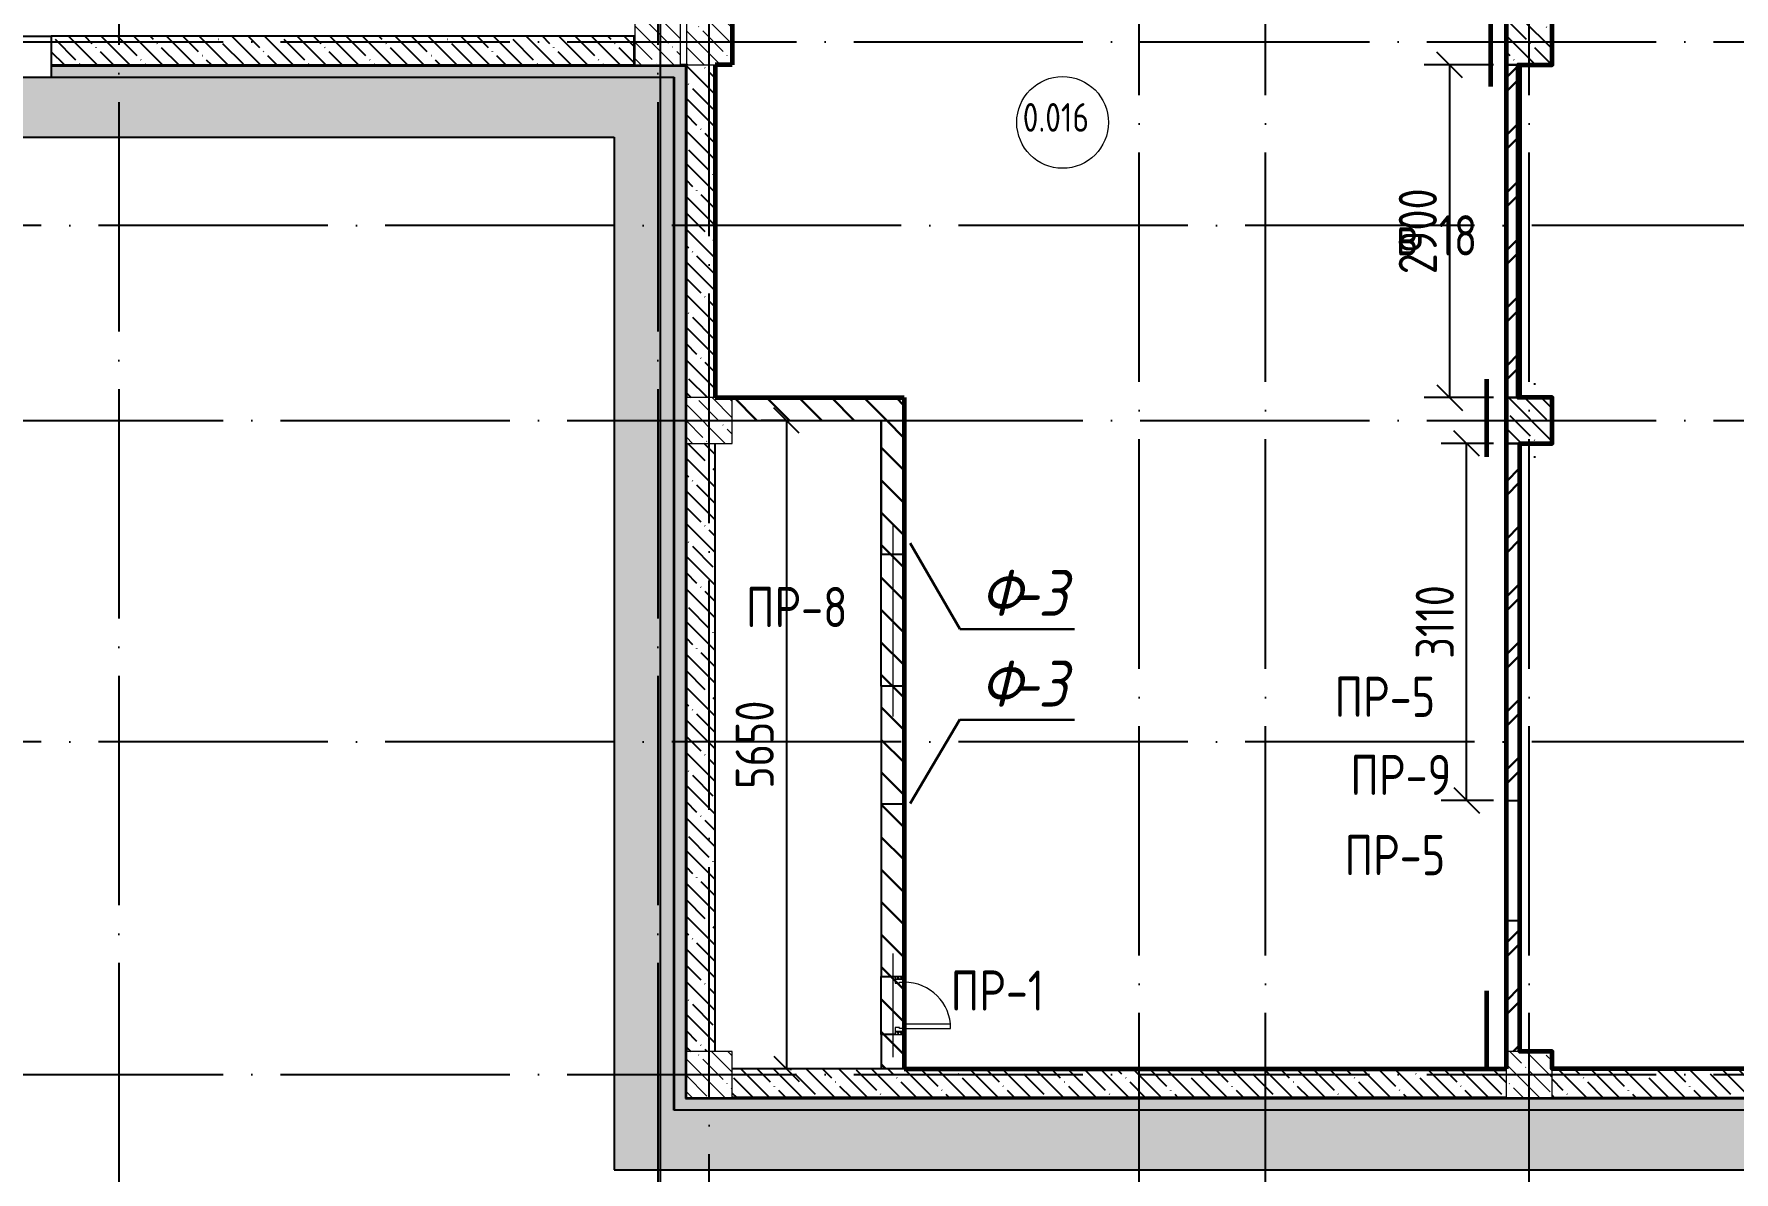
# Model space of a CAD drawing. Header units: millimetres. Extents: x -592259 to 288321, y -552984 to 293768.
# Drawn here: x 119158 to 133985, y 124262 to 134180 of the extents above; entities that cross this region are included whole.
import ezdxf

# ---------------------------------------------------------------- set-up
doc = ezdxf.new("R2010")
doc.units = ezdxf.units.MM
doc.linetypes.add('ADSK_Линия сетки', pattern=[2500, 2000, -250, 0, -250])
doc.layers.get('Defpoints').update_dxf_attribs({"color": 250})
for name, color, linetype, lineweight in [('0) Расчет', 250, 'Continuous', 60), ('0.1) Блок', 6, 'Continuous', 30), ('0.2) Кирпич', 30, 'Continuous', 30), ('2.1)Фарх 2 выполн.', 160, 'Continuous', 30), ('3) Перемычки готовы', 3, 'Continuous', 30), ('4.1.3) Штук  3.1 вып по кирп подвал.', 6, 'Continuous', 60), ('5.2) ЧН-25 подвал 3.1 вып', 160, 'Continuous', 60), ('A-ANNO-DIMS', 250, 'Continuous', 9), ('A-AREA-IDEN', 250, 'Continuous', 9), ('A-DETL-2', 250, 'Continuous', 5), ('A-DETL-GENF-1', 250, 'Continuous', 5), ('A-DOOR', 250, 'Continuous', 5), ('A-DOOR-1', 250, 'Continuous', 13), ('A-DOOR-FRAM', 250, 'Continuous', 5), ('A-FLOR-1', 250, 'Continuous', 5), ('A-GENM-1', 250, 'Continuous', 5), ('A-WALL', 250, 'Continuous', 9), ('A-WALL-1', 250, 'Continuous', 50), ('A-WALL-2', 250, 'Continuous', 5), ('A-WALL-3', 250, 'Continuous', 13), ('A-WALL-FNSH-1', 250, 'Continuous', 5), ('G-ANNO-SYMB-3', 250, 'Continuous', 9), ('I-WALL-1', 250, 'Continuous', 5), ('S-COLS-1', 250, 'Continuous', 5), ('S-COLS-2', 250, 'Continuous', 5), ('Оси-1', 250, 'ADSK_Линия сетки', 9)]:
    doc.layers.add(name, color=color, linetype=linetype, lineweight=lineweight)
doc.styles.add('GOST Common_2', font='', dxfattribs={"width": 0.8, "height": 350})
doc.styles.add('ISOCPEUR', font='isocpeur.ttf', dxfattribs={"width": 0.8, "height": 100})
doc.styles.add('ISOCPEUR_I', font='isocpeui.ttf', dxfattribs={"width": 0.9, "height": 12.5})
doc.styles.add('ISOCPEUR_I_1', font='ГОСТ тип А.ttf', dxfattribs={"height": 2500})
doc.styles.get("Standard").update_dxf_attribs({"font": 'ГОСТ тип А.ttf'})
doc.styles.get('GOST Common_2').set_extended_font_data('GOST Common')
doc.dimstyles.new('А3', dxfattribs={"dimtxt": 333, "dimasz": 222, "dimexe": 222, "dimexo": 111, "dimgap": 111, "dimtad": 1, "dimtoh": 1, "dimdec": 0, "dimrnd": 0.0015, "dimzin": 0, "dimdsep": 46, "dimtxsty": 'Standard', "dimblk": 'OBLIQUE', "dimcen": 0, "dimclrd": 7, "dimclre": 7, "dimclrt": 7, "dimadec": 0, "dimazin": 0, "dimtfac": 1, "dimtdec": 0, "dimtofl": 0, "dimtmove": 0, "dimatfit": 3, "dimfxl": 1, "dimtolj": 1, "dimtzin": 0, "dimarcsym": 0})
pattern_1 = [(135, (10997.54, 114885.93), (-142.5612, -142.5612), []), (135, (11140.1, 114885.93), (-142.5612, -142.5612), [252.016, -50.403, 3.353, -47.05])]
pattern_2 = [(0, (10997.54, 114885.926), (120.968, 69.841), [80.645, -161.29]), (120, (10997.54, 114885.926), (-120.96808, 69.84086), [80.645, -161.29]), (60, (10997.54, 114885.926), (-8e-05, 139.68186), [0, -161.29, 80.645, 0])]
pattern_3 = [(135, (10997.54, 114885.93), (-141.42136, -141.42136), [])]

# ---------------------------------------------------------------- blocks, each defined once
blk = doc.blocks.new('BSC_Колонна _Прямоугольная - 400x400-V13-АР1_Кладочный план подвала_ Блок 2_ 3')
at = {"layer": 'S-COLS-2'}
h = blk.add_hatch(dxfattribs=at)
h.set_pattern_fill('FP_25', color=256, style=0, pattern_type=2)
h.set_pattern_definition([(135, (-121200, -10225), (-142.56192, -142.56192), []), (135, (-121057.44, -10225), (-142.56192, -142.56192), [252.016, -50.403, 3.353, -47.05])])
h.paths.add_polyline_path([(-200, -200), (200, -200), (200, 200), (-200, 200)])
at = {"layer": 'S-COLS-1'}
for p, q in [((200, 200), (-200, 200)), ((-200, 200), (-200, -200)), ((200, -200), (200, 200)), ((-200, -200), (200, -200))]:
    blk.add_line(p, q, dxfattribs=at)
blk = doc.blocks.new('BSC_Колонна _Прямоугольная - 400x400-V26-АР1_Кладочный план подвала_ Блок 2_ 3')
at = {"layer": 'S-COLS-2'}
h = blk.add_hatch(dxfattribs=at)
h.set_pattern_fill('FP_38', color=256, style=0, pattern_type=2)
h.set_pattern_definition([(135, (-114050, -19225), (-142.56192, -142.56192), []), (135, (-113907.44, -19225), (-142.56192, -142.56192), [252.016, -50.403, 3.353, -47.05])])
h.paths.add_polyline_path([(-200, -200), (200, -200), (200, 200), (-200, 200)])
at = {"layer": 'S-COLS-1'}
for p, q in [((200, 200), (-200, 200)), ((-200, 200), (-200, -200)), ((200, -200), (200, 200)), ((-200, -200), (200, -200))]:
    blk.add_line(p, q, dxfattribs=at)
blk = doc.blocks.new('BSC_Колонна _Прямоугольная - 400x400-V27-АР1_Кладочный план подвала_ Блок 2_ 3')
at = {"layer": 'S-COLS-2'}
h = blk.add_hatch(dxfattribs=at)
h.set_pattern_fill('FP_39', color=256, style=0, pattern_type=2)
h.set_pattern_definition([(135, (-114050, -10225), (-142.56192, -142.56192), []), (135, (-113907.44, -10225), (-142.56192, -142.56192), [252.016, -50.403, 3.353, -47.05])])
h.paths.add_polyline_path([(-200, -200), (200, -200), (200, 200), (-200, 200)])
at = {"layer": 'S-COLS-1'}
for p, q in [((200, 200), (-200, 200)), ((-200, 200), (-200, -200)), ((200, -200), (200, 200)), ((-200, -200), (200, -200))]:
    blk.add_line(p, q, dxfattribs=at)
blk = doc.blocks.new('BSC_Колонна _Прямоугольная - 400x400-V32-АР1_Кладочный план подвала_ Блок 2_ 3')
at = {"layer": 'S-COLS-2'}
h = blk.add_hatch(dxfattribs=at)
h.set_pattern_fill('FP_44', color=256, style=0, pattern_type=2)
h.set_pattern_definition([(135, (-114050, -15925), (-142.56192, -142.56192), []), (135, (-113907.44, -15925), (-142.56192, -142.56192), [252.016, -50.403, 3.353, -47.05])])
h.paths.add_polyline_path([(-200, -200), (200, -200), (200, 200), (-200, 200)])
at = {"layer": 'S-COLS-1'}
for p, q in [((200, 200), (-200, 200)), ((-200, 200), (-200, -200)), ((200, -200), (200, 200)), ((-200, -200), (200, -200))]:
    blk.add_line(p, q, dxfattribs=at)
blk = doc.blocks.new('BSC_Колонна _Прямоугольная - 400x400-V58-АР1_Кладочный план подвала_ Блок 2_ 3')
at = {"layer": 'S-COLS-2'}
h = blk.add_hatch(dxfattribs=at)
h.set_pattern_fill('FP_70', color=256, style=0, pattern_type=2)
h.set_pattern_definition([(135, (-113600, -19225), (-142.56192, -142.56192), []), (135, (-113457.44, -19225), (-142.56192, -142.56192), [252.016, -50.403, 3.353, -47.05])])
h.paths.add_polyline_path([(-200, -200), (200, -200), (200, 200), (-200, 200)])
at = {"layer": 'S-COLS-1'}
for p, q in [((200, 200), (-200, 200)), ((-200, 200), (-200, -200)), ((200, -200), (200, 200)), ((-200, -200), (200, -200))]:
    blk.add_line(p, q, dxfattribs=at)
blk = doc.blocks.new('Дверь_СКБ_1Ст - СОШ_Дв_500x1250h_форкамеры-32518883-АР1_Кладочный план подвала_ Блок 2_ 3')
at = {"layer": 'A-DOOR'}
h = blk.add_hatch(dxfattribs=at)
h.set_pattern_fill('FP_120', color=256, style=0, pattern_type=2)
h.set_pattern_definition([(135, (2048.911, 164.685), (-14.14214, -14.14214), []), (225, (2048.911, 164.685), (14.14214, -14.14214), [])])
h.paths.add_polyline_path([(265, 100), (240, 100), (240, 20), (265, 20)])
at = {"layer": 'A-DOOR-FRAM'}
h = blk.add_hatch(dxfattribs=at)
h.set_pattern_fill('FP_121', color=256, style=0, pattern_type=2)
h.set_pattern_definition([(45, (-73.884, 164.685), (-14.1421, 14.1421), []), (135, (-73.884, 164.685), (-14.1421, -14.1421), [])])
h.paths.add_polyline_path([(-219, 100), (-240, 100), (-240, 20), (-215, 20), (-215, 100)])
at = {"layer": 'A-DOOR'}
blk.add_arc((215, 100), 405, 90, 180, dxfattribs=at)
at = {"layer": 'A-DOOR-1'}
for p, q in [((215, 505), (175, 505)), ((175, 505), (175, 100)), ((215, 100), (215, 505)), ((175, 100), (215, 100))]:
    blk.add_line(p, q, dxfattribs=at)
at = {"layer": 'A-DOOR-FRAM'}
for p, q in [((-215, 100), (-240, 100)), ((-240, 100), (-240, 20)), ((-240, 20), (-215, 20)), ((-190, 100), (-215, 100)), ((-215, 100), (-215, 20)), ((-215, 20), (-215, 100)), ((-215, 20), (-180, 20)), ((-190, 60), (-190, 100)), ((-180, 60), (-190, 60)), ((-180, 20), (-180, 60)), ((215, 60), (205, 60)), ((205, 60), (205, 20)), ((205, 20), (240, 20)), ((215, 100), (215, 60)), ((240, 100), (215, 100)), ((240, 20), (240, 100)), ((265, 100), (240, 100)), ((240, 100), (240, 20)), ((240, 20), (265, 20)), ((265, 20), (265, 100))]:
    blk.add_line(p, q, dxfattribs=at)
blk = doc.blocks.new('Ом_Перемычка из уголков - A4-0_505 100x63x6-34159466-АР1_Кладочный план подвала_ Блок 2_ 3')
at = {"layer": 'A-GENM-1'}
blk.add_line((-327.5, 0), (577.5, 0), dxfattribs=at)
blk = doc.blocks.new('Ом_Перемычка из уголков - A1-1_18-40489519-АР1_Кладочный план подвала_ Блок 2_ 3')
at = {"layer": 'A-GENM-1'}
blk.add_line((-715, 0), (965, 0), dxfattribs=at)
blk = doc.blocks.new('ADSK_КолоннаНесущая_Швеллер_Гнутый_ГОСТ 8278-83 - 200х50х4_таб_1 2-32855868-АР1_Кладочный план подвала_ Блок 2_ 3')
at = {"layer": 'S-COLS-1'}
for p, q in [((-10.1, 90), (-10.1, -90)), ((-6.1, -90), (-6.1, 90)), ((39.9, 100), (-0.1, 100)), ((-0.1, 96), (39.9, 96)), ((39.9, 96), (39.9, 100)), ((39.9, -96), (-0.1, -96)), ((-0.1, -100), (39.9, -100)), ((39.9, -100), (39.9, -96))]:
    blk.add_line(p, q, dxfattribs=at)
for centre, radius, start, end in [((-0.1, 90), 10, 90, 180), ((-0.1, 90), 6, 90, 180), ((-0.1, -90), 10, 180, 270), ((-0.1, -90), 6, 180, 270)]:
    blk.add_arc(centre, radius, start, end, dxfattribs=at)
blk = doc.blocks.new('AAR_СКБ_Марка_Помещения - Номер-17325395-АР1_Кладочный план подвала_ Блок 2_ 3')
at = {"layer": 'A-AREA-IDEN'}
blk.add_circle((0, 1.5), 4, dxfattribs=at)
blk = doc.blocks.new('_Oblique')
at = {"color": 0, "linetype": 'ByBlock', "lineweight": -2}
blk.add_line((-0.5, -0.5), (0.5, 0.5), dxfattribs=at)
blk = doc.blocks.new('*D5184')
at = {"layer": 'A-ANNO-DIMS', "color": 7, "lineweight": -2, "transparency": 16777216}
for p, q in [((125710, 130811), (125499, 130811)), ((125721, 130811), (125721, 125161)), ((125710, 125161), (125499, 125161))]:
    blk.add_line(p, q, dxfattribs=at)
at = {"layer": 'Defpoints', "color": 0, "transparency": 16777216}
for p in [(125821, 130811), (125721, 125161), (125821, 125161)]:
    blk.add_point(p, dxfattribs=at)
at = {"layer": 'A-ANNO-DIMS', "color": 7, "lineweight": -2, "transparency": 16777216, "xscale": 222, "yscale": 222, "zscale": 222}
for p, rotation in [((125721, 130811), 90), ((125721, 125161), 270)]:
    blk.add_blockref('_Oblique', p, dxfattribs=dict(at, rotation=rotation))
at = {"layer": 'A-ANNO-DIMS', "color": 7, "lineweight": -2, "transparency": 16777216, "insert": (125443, 127986), "char_height": 333, "width": 2.48, "attachment_point": 5, "rotation": 90}
blk.add_mtext('\\A1;5650', dxfattribs=at)
blk = doc.blocks.new('*D5448')
at = {"color": 7, "lineweight": -2, "transparency": 16777216}
for p, q in [((131887, 130611), (131431, 130611)), ((131653, 127501), (131653, 130611)), ((131887, 127501), (131431, 127501))]:
    blk.add_line(p, q, dxfattribs=at)
at = {"layer": 'Defpoints', "color": 0, "transparency": 16777216}
for p in [(131653, 130611), (131998, 130611), (131998, 127501)]:
    blk.add_point(p, dxfattribs=at)
at = {"color": 7, "lineweight": -2, "transparency": 16777216, "xscale": 222, "yscale": 222, "zscale": 222}
for p, rotation in [((131653, 130611), 90), ((131653, 127501), 270)]:
    blk.add_blockref('_Oblique', p, dxfattribs=dict(at, rotation=rotation))
at = {"color": 7, "transparency": 16777216, "insert": (131375, 129056), "char_height": 333, "attachment_point": 5, "rotation": 90}
blk.add_mtext('\\A1;3110', dxfattribs=at)
blk = doc.blocks.new('*D5449')
at = {"color": 7, "lineweight": -2, "transparency": 16777216}
for p, q in [((131887, 133911), (131283, 133911)), ((131505, 131011), (131505, 133911)), ((131887, 131011), (131283, 131011))]:
    blk.add_line(p, q, dxfattribs=at)
at = {"layer": 'Defpoints', "color": 0, "transparency": 16777216}
for p in [(131505, 133911), (131998, 133911), (131998, 131011)]:
    blk.add_point(p, dxfattribs=at)
at = {"color": 7, "lineweight": -2, "transparency": 16777216, "xscale": 222, "yscale": 222, "zscale": 222}
for p, rotation in [((131505, 133911), 90), ((131505, 131011), 270)]:
    blk.add_blockref('_Oblique', p, dxfattribs=dict(at, rotation=rotation))
at = {"color": 7, "transparency": 16777216, "insert": (131227, 132461), "char_height": 333, "attachment_point": 5, "rotation": 90}
blk.add_mtext('\\A1;2900', dxfattribs=at)

msp = doc.modelspace()

# ---------------------------------------------------------------- hatches: boundary and pattern name
at = {"layer": '0.1) Блок'}
h = msp.add_hatch(dxfattribs=at)
h.set_pattern_fill('FP_119', color=256, style=0, pattern_type=2)
h.set_pattern_definition(pattern_3)
h.paths.add_polyline_path([(126747.538, 130810.9262), (126747.538, 131010.9262), (125247.538, 131010.9262), (125247.538, 130810.9262), (126547.538, 130810.9262)])
h = msp.add_hatch(dxfattribs=at)
h.set_pattern_fill('FP_119', color=256, style=0, pattern_type=2)
h.set_pattern_definition(pattern_3)
h.paths.add_polyline_path([(126547.538, 125160.9267), (126747.538, 125160.9267), (126747.538, 125966.1569), (126547.538, 125966.1569)])
h.paths.add_polyline_path([(126667.538, 125966.1569), (126747.538, 125966.1569), (126747.538, 129645.6741), (126547.538, 129645.6741), (126547.538, 125966.1569)])
h.paths.add_polyline_path([(126690.538, 129645.6741), (126747.538, 129645.6741), (126747.538, 130810.9262), (126547.538, 130810.9262), (126547.538, 129645.6741)])
at = {"layer": 'A-DETL-GENF-1', "lineweight": -2}
h = msp.add_hatch(dxfattribs=at)
h.set_pattern_fill('FP_124', color=256, style=0, pattern_type=2)
h.set_pattern_definition([(135, (11421.8, 114885.93), (-424.26407, 3e-14), [600, 0, 0, 0]), (45, (10997.54, 114885.93), (-424.26407, 0), [600, 0, 0, 0]), (45, (10997.54, 115098.06), (-424.26407, 0), [150, -450]), (135, (11315.74, 115204.12), (-424.26407, 3e-14), [150, -450]), (45, (11315.74, 114992), (-424.26407, 0), [150, -450]), (135, (11209.67, 114885.93), (-424.26407, 3e-14), [150, -450])])
h.paths.add_polyline_path([(164577.5167, 114080.9267), (164577.5167, 174490.9262), (146867.5374, 174490.9262), (146867.5253, 174090.9262), (132367.5473, 174090.9262), (132367.5473, 172390.9267), (129627.538, 172390.9267), (129627.538, 174090.9262), (120727.5383, 174090.9262), (120727.5383, 174490.9262), (87962.538, 174490.9262), (87962.538, 174090.9267), (84292.5374, 174090.9267), (84292.5374, 171140.9262), (81177.5374, 171140.9262), (81177.5374, 174090.9267), (78864.3215, 174090.9267), (78864.3215, 173570.9267), (80657.5374, 173570.9267), (80657.5374, 170620.9262), (84812.5374, 170620.9262), (84812.5374, 173570.9267), (88482.538, 173570.9267), (88482.538, 173970.9262), (120207.5383, 173970.9262), (120207.5383, 173570.9262), (129107.538, 173570.9262), (129107.538, 171870.9267), (132887.5473, 171870.9267), (132887.5473, 173570.9262), (147387.5374, 173570.9262), (147387.5374, 173970.9262), (164057.5167, 173970.9262), (164057.5167, 114600.9267), (147387.5977, 114600.9267), (147387.5977, 127320.9262), (136557.5374, 127320.9262), (136557.5374, 124800.9267), (124737.538, 124800.9267), (124737.538, 133800.9262), (115587.538, 133800.9262), (115587.538, 141000.9267), (80187.5374, 141000.9267), (80187.5374, 158100.9262), (78864.3215, 158100.9262), (78864.3215, 157580.9262), (79667.5374, 157580.9262), (79667.5374, 140480.9267), (115067.538, 140480.9267), (115067.538, 133280.9262), (124217.538, 133280.9262), (124217.538, 124280.9267), (137077.5374, 124280.9267), (137077.5374, 126800.9262), (146867.5977, 126800.9262), (146867.5977, 114080.9267), (159660.2072, 114080.9267)])
at = {"layer": 'A-WALL', "lineweight": -2}
h = msp.add_hatch(color=256, dxfattribs=at)
h.paths.add_polyline_path([(124397.538, 133902.9262), (124839.538, 133902.9262), (124839.538, 133910.9262), (119307.538, 133910.9262), (119307.538, 133902.9262), (121955.4605, 133902.9262)])
h.paths.add_polyline_path([(119007.538, 133902.9262), (119007.538, 133910.9262), (115689.538, 133910.9262), (115689.538, 133902.9262), (116097.538, 133902.9262)])
for points in [[(124839.538, 124910.9267), (124847.538, 124910.9267), (124847.538, 133910.9262), (124839.538, 133910.9262), (124839.538, 125310.9262)], [(136447.5374, 124902.9267), (136447.5374, 124910.9262), (124839.538, 124910.9262), (124839.538, 124902.9267), (132728.2453, 124902.9267)]]:
    msp.add_hatch(color=256, dxfattribs=at).paths.add_polyline_path(points)
at = {"layer": 'A-WALL-2', "lineweight": -2}
h = msp.add_hatch(dxfattribs=at)
h.set_pattern_fill('FP_3', color=256, style=0, pattern_type=2)
h.set_pattern_definition(pattern_2)
h.paths.add_polyline_path([(124648.6567, 133802.9262), (124739.538, 133802.9262), (124739.538, 133902.9262), (119307.538, 133902.9262), (119307.538, 133802.9262), (121955.4605, 133802.9262)])
h.paths.add_polyline_path([(119007.538, 133802.9262), (119007.538, 133902.9262), (115589.538, 133902.9262), (115589.538, 133802.9262)])
h = msp.add_hatch(dxfattribs=at)
h.set_pattern_fill('FP_3', color=256, style=0, pattern_type=2)
h.set_pattern_definition(pattern_2)
h.paths.add_polyline_path([(124839.538, 124902.9267), (124839.538, 133902.9262), (124739.538, 133902.9262), (124739.538, 124910.9267), (124737.538, 124910.9267), (124737.538, 124902.9267), (124739.538, 124902.9267)])
h = msp.add_hatch(dxfattribs=at)
h.set_pattern_fill('FP_3', color=256, style=0, pattern_type=2)
h.set_pattern_definition(pattern_2)
h.paths.add_polyline_path([(136447.5374, 124800.9267), (136455.5374, 124800.9267), (136455.5374, 124902.9267), (124739.538, 124902.9267), (124739.538, 124802.9267), (136447.5374, 124802.9267)])
at = {"layer": 'I-WALL-1', "lineweight": -2}
h = msp.add_hatch(dxfattribs=at)
h.set_pattern_fill('FP_1', color=256, style=0, pattern_type=2)
h.set_pattern_definition(pattern_1)
h.paths.add_polyline_path([(124392.538, 133910.9262), (124392.538, 134160.9262), (119307.538, 134160.9262), (119307.538, 133910.9262), (121955.4605, 133910.9262)])
h.paths.add_polyline_path([(119007.538, 133910.9262), (119007.538, 134160.9262), (116102.538, 134160.9262), (116102.538, 133910.9262)])
h = msp.add_hatch(dxfattribs=at)
h.set_pattern_fill('FP_1', color=256, style=0, pattern_type=2)
h.set_pattern_definition(pattern_1)
h.paths.add_polyline_path([(125097.538, 131010.9262), (125097.538, 133910.9262), (124847.538, 133910.9262), (124847.538, 131010.9262)])
h = msp.add_hatch(dxfattribs=at)
h.set_pattern_fill('FP_1', color=256, style=0, pattern_type=2)
h.set_pattern_definition(pattern_1)
h.paths.add_polyline_path([(125097.538, 125310.9262), (125097.538, 130610.9262), (124847.538, 130610.9262), (124847.538, 125310.9262)])
h = msp.add_hatch(dxfattribs=at)
h.set_pattern_fill('FP_1', color=256, style=0, pattern_type=2)
h.set_pattern_definition(pattern_1)
h.paths.add_polyline_path([(131997.5374, 124910.9267), (131997.5374, 125160.9267), (125247.538, 125160.9267), (125247.538, 124910.9267), (127341.8529, 124910.9267)])
h = msp.add_hatch(dxfattribs=at)
h.set_pattern_fill('FP_1', color=256, style=0, pattern_type=2)
h.set_pattern_definition(pattern_1)
h.paths.add_polyline_path([(136047.5374, 124910.9267), (136047.5374, 125160.9267), (132397.5384, 125160.9267), (132397.5384, 124910.9267), (132728.2453, 124910.9267)])
at = {"layer": 'S-COLS-2', "lineweight": -2}
h = msp.add_hatch(dxfattribs=at)
h.set_pattern_fill('FP_1', color=256, style=0, pattern_type=2)
h.set_pattern_definition(pattern_1)
h.paths.add_polyline_path([(131997.5384, 133910.9262), (132397.5384, 133910.9262), (132397.5384, 134310.9262), (131997.5384, 134310.9262)])
h = msp.add_hatch(dxfattribs=at)
h.set_pattern_fill('FP_1', color=256, style=0, pattern_type=2)
h.set_pattern_definition(pattern_1)
h.paths.add_polyline_path([(131997.5384, 130610.9262), (132397.5384, 130610.9262), (132397.5384, 131010.9262), (131997.5384, 131010.9262)])

# ---------------------------------------------------------------- linework, layer by layer
at = {"color": 1}
msp.add_lwpolyline([(172265.5409, 183601.6714), (124619.2541, 183601.6714), (124619.2541, 110667.782), (172265.5409, 110667.782)], close=True, dxfattribs=at)
at = {"layer": '0) Расчет'}
for points in [[(132117.5374, 131010.9262), (132117.5374, 133910.9262)], [(132117.5374, 127500.9262), (132117.5374, 130610.9262)], [(132117.5374, 125310.9262), (132117.5374, 126450.9262)]]:
    msp.add_lwpolyline(points, dxfattribs=at)
at = {"layer": '0.1) Блок'}
for p, q in [((126747.538, 131010.9262), (125247.538, 131010.9262)), ((126747.538, 129645.6741), (126747.538, 131010.9262)), ((126547.538, 130810.9262), (126547.538, 129645.6741))]:
    msp.add_line(p, q, dxfattribs=at)
at = {"layer": '0.2) Кирпич'}
for p, q in [((131997.5374, 133910.9262), (131997.5374, 131010.9262)), ((132117.5374, 131010.9262), (132117.5374, 133910.9262)), ((131997.5374, 130610.9262), (131997.5374, 127500.9262)), ((132117.5374, 127500.9262), (132117.5374, 130610.9262)), ((131997.5374, 126450.9262), (131997.5374, 125310.9262)), ((132117.5374, 125310.9262), (132117.5374, 126450.9262))]:
    msp.add_line(p, q, dxfattribs=at)
at = {"layer": '0.2) Кирпич', "linetype": 'Continuous'}
for p, q in [((131997.5374, 133798.374), (132110.0896, 133910.9262)), ((131997.5374, 133676.4796), (132117.5374, 133796.4796)), ((131997.5374, 133295.4796), (132117.5374, 133415.4796)), ((131997.5374, 133173.5853), (132117.5374, 133293.5853)), ((131997.5374, 132792.5853), (132117.5374, 132912.5853)), ((131997.5374, 132670.691), (132117.5374, 132790.691)), ((131997.5374, 132289.691), (132117.5374, 132409.691)), ((131997.5374, 132167.7966), (132117.5374, 132287.7966)), ((131997.5374, 131786.7966), (132117.5374, 131906.7966)), ((131997.5374, 131664.9023), (132117.5374, 131784.9023)), ((131997.5374, 131283.9023), (132117.5374, 131403.9023)), ((131997.5374, 131162.0079), (132117.5374, 131282.0079)), ((131997.5374, 130278.1136), (132117.5374, 130398.1136)), ((131997.5374, 130156.2192), (132117.5374, 130276.2192)), ((131997.5374, 129775.2192), (132117.5374, 129895.2192)), ((131997.5374, 129653.3249), (132117.5374, 129773.3249)), ((131997.5374, 129272.3249), (132117.5374, 129392.3249)), ((131997.5374, 129150.4306), (132117.5374, 129270.4306)), ((131997.5374, 128769.4306), (132117.5374, 128889.4306)), ((131997.5374, 128647.5362), (132117.5374, 128767.5362)), ((131997.5374, 128266.5362), (132117.5374, 128386.5362)), ((131997.5374, 128144.6419), (132117.5374, 128264.6419)), ((131997.5374, 127763.6419), (132117.5374, 127883.6419)), ((131997.5374, 127641.7475), (132117.5374, 127761.7475)), ((131997.5374, 126254.9588), (132117.5374, 126374.9588)), ((131997.5374, 126133.0645), (132117.5374, 126253.0645)), ((131997.5378, 125752.0648), (132117.5374, 125872.0645)), ((131997.538, 125630.1707), (132117.5374, 125750.1702)), ((132059.2934, 125310.9262), (132117.5374, 125369.1702))]:
    msp.add_line(p, q, dxfattribs=at)
at = {"layer": '2.1)Фарх 2 выполн.'}
for p, q in [((126797.8801, 129743.9855), (127231.5949, 128995.8751)), ((127231.5949, 128992.7313), (128231.5949, 128992.7313)), ((126797.8801, 127473.8077), (127231.5949, 128204.6002)), ((127231.5949, 128201.4564), (128231.5949, 128201.4564))]:
    msp.add_line(p, q, dxfattribs=at)
at = {"layer": '4.1.3) Штук  3.1 вып по кирп подвал.', "color": 3}
for p, q in [((125247.538, 134310.9262), (125247.538, 133910.9262)), ((131997.5384, 134310.9262), (131997.5374, 133910.9262)), ((125247.538, 133910.9262), (125097.538, 133910.9262)), ((125097.538, 133910.9262), (125097.538, 131010.9262)), ((125097.538, 131010.9262), (126747.538, 131010.9262)), ((126747.538, 131010.9262), (126747.538, 125160.9267)), ((131997.5374, 131010.9262), (131997.5384, 130610.9262)), ((131997.5374, 125310.9262), (131997.5374, 125160.9267)), ((126747.538, 125160.9267), (131997.5374, 125160.9267))]:
    msp.add_line(p, q, dxfattribs=at)
at = {"layer": '4.1.3) Штук  3.1 вып по кирп подвал.'}
for p, q in [((131997.5374, 133910.9262), (131997.5374, 131010.9262)), ((131997.5384, 130610.9262), (131997.5374, 125310.9262))]:
    msp.add_line(p, q, dxfattribs=at)
at = {"layer": '4.1.3) Штук  3.1 вып по кирп подвал.', "color": 2}
for points in [[(131862.705, 133722.3543), (131862.705, 134401.5306)], [(131828.2005, 130494.0477), (131828.2005, 131173.2241)], [(131828.2005, 125160.9267), (131828.2005, 125840.1031)]]:
    msp.add_lwpolyline(points, dxfattribs=at)
at = {"layer": '5.2) ЧН-25 подвал 3.1 вып'}
msp.add_lwpolyline([(136047.5384, 125160.9267), (132397.5384, 125160.9267), (132397.5384, 125310.9262), (132117.5374, 125310.9262), (132117.5374, 130610.9262), (132397.5384, 130610.9262), (132397.5384, 131010.9262), (132102.8888, 131010.9262), (132102.8888, 133910.9262), (132397.5384, 133910.9262), (132397.5384, 134310.9262), (132117.5374, 134310.9262), (132111.7236, 137310.9262), (132397.5384, 137310.9262), (132397.5384, 137710.9262), (132117.5374, 137710.9262), (132117.5374, 140290.9271), (144777.5374, 140290.9271)], dxfattribs=at)
at = {"layer": 'A-DETL-2', "lineweight": -2}
for p, q in [((124737.538, 133800.9262), (115587.538, 133800.9262)), ((124737.538, 124800.9267), (124737.538, 133800.9262)), ((115067.538, 133280.9262), (124217.538, 133280.9262)), ((124217.538, 133280.9262), (124217.538, 124280.9267)), ((136557.5374, 124800.9267), (124737.538, 124800.9267)), ((124217.538, 124280.9267), (137077.5374, 124280.9267))]:
    msp.add_line(p, q, dxfattribs=at)
at = {"layer": 'A-FLOR-1', "lineweight": -2}
msp.add_line((124392.538, 134160.9262), (124397.538, 134160.9262), dxfattribs=at)
at = {"layer": 'A-WALL-1', "lineweight": -2}
for p, q in [((124392.538, 134160.9262), (119307.538, 134160.9262)), ((119307.538, 134160.9262), (119307.538, 133910.9262)), ((124392.538, 133910.9262), (124392.538, 134160.9262)), ((119307.538, 133910.9262), (124392.538, 133910.9262)), ((124847.538, 133910.9262), (124847.538, 131010.9262)), ((125097.538, 131010.9262), (125097.538, 133910.9262)), ((124847.538, 130610.9262), (124847.538, 125310.9262)), ((125097.538, 125310.9262), (125097.538, 130610.9262)), ((131997.5374, 125160.9267), (125247.538, 125160.9267)), ((136047.5374, 125160.9267), (132397.5384, 125160.9267)), ((131997.5374, 124910.9267), (125247.538, 124910.9267)), ((132397.5384, 124910.9267), (136047.5374, 124910.9267))]:
    msp.add_line(p, q, dxfattribs=at)
at = {"layer": 'A-WALL-2', "lineweight": -2}
for p, q in [((119307.538, 133902.9262), (119307.538, 133802.9262)), ((132117.5374, 133910.9262), (131997.5374, 133910.9262)), ((119307.538, 133802.9262), (124739.538, 133802.9262)), ((124739.538, 133802.9262), (124739.538, 124800.9267)), ((131997.5374, 131010.9262), (132117.5374, 131010.9262)), ((132117.5374, 130610.9262), (131997.5374, 130610.9262)), ((124739.538, 124902.9267), (124737.538, 124902.9267)), ((124737.538, 124802.9267), (136557.5374, 124802.9267))]:
    msp.add_line(p, q, dxfattribs=at)
at = {"layer": 'A-WALL-3', "lineweight": -2}
for p, q in [((119307.538, 133910.9262), (119307.538, 133902.9262)), ((119307.538, 133902.9262), (124839.538, 133902.9262)), ((124397.538, 133910.9262), (124392.538, 133910.9262)), ((124847.538, 133910.9262), (124797.538, 133910.9262)), ((124839.538, 133902.9262), (124839.538, 124902.9267)), ((125247.538, 130810.9262), (126547.538, 130810.9262)), ((126547.538, 129645.6741), (126747.538, 129645.6741)), ((126547.538, 128495.6741), (126547.538, 125966.1569)), ((126747.538, 128495.6741), (126547.538, 128495.6741)), ((126747.538, 125966.1569), (126747.538, 128495.6741)), ((131997.5374, 127500.9262), (132117.5374, 127500.9262)), ((132117.5374, 126450.9262), (131997.5374, 126450.9262)), ((126547.538, 125966.1569), (126667.538, 125966.1569)), ((126547.538, 125461.1569), (126547.538, 125160.9267)), ((126667.538, 125461.1569), (126547.538, 125461.1569)), ((126747.538, 125160.9267), (126747.538, 125461.1569)), ((124839.538, 124902.9267), (136455.5374, 124902.9267))]:
    msp.add_line(p, q, dxfattribs=at)
at = {"layer": 'A-WALL-FNSH-1', "lineweight": -2}
msp.add_line((119307.538, 133802.9262), (119307.538, 133800.9262), dxfattribs=at)
at = {"layer": 'I-WALL-1', "lineweight": -2}
for p, q in [((119007.538, 134160.9262), (119307.538, 134160.9262)), ((132237.5374, 131130.9262), (132252.5374, 131130.9262)), ((132252.5374, 130490.9262), (132237.5374, 130490.9262)), ((126547.538, 128495.6741), (126547.538, 129645.6741)), ((126747.538, 129645.6741), (126747.538, 128495.6741)), ((131997.5374, 126450.9262), (131997.5374, 127500.9262)), ((132117.5374, 126450.9262), (132117.5374, 127500.9262)), ((126547.538, 125461.1569), (126547.538, 125966.1569)), ((126747.538, 125916.1569), (126747.538, 125551.1569))]:
    msp.add_line(p, q, dxfattribs=at)
at = {"layer": 'S-COLS-1', "lineweight": -2}
for p, q in [((131997.5384, 134310.9262), (131997.5384, 133910.9262)), ((132397.5384, 133910.9262), (132397.5384, 134310.9262)), ((131997.5384, 133910.9262), (132117.5374, 133910.9262)), ((132117.5374, 133910.9262), (132397.5384, 133910.9262)), ((132117.5374, 131010.9262), (131997.5384, 131010.9262)), ((131997.5384, 131010.9262), (131997.5384, 130610.9262)), ((132397.5384, 131010.9262), (132117.5374, 131010.9262)), ((132397.5384, 130610.9262), (132397.5384, 131010.9262)), ((131997.5384, 130610.9262), (132117.5374, 130610.9262)), ((132117.5374, 130610.9262), (132397.5384, 130610.9262))]:
    msp.add_line(p, q, dxfattribs=at)
at = {"layer": 'Оси-1', "lineweight": -2}
for p, q in [((119897.5383, 176087.9307), (119897.5383, 111147.0862)), ((124597.538, 176087.9307), (124597.538, 111147.0862)), ((128797.538, 111147.0862), (128797.538, 176087.9307)), ((129897.5384, 111147.0862), (129897.5384, 176087.9307)), ((132197.5384, 111147.0862), (132197.5384, 176087.9307)), ((125047.538, 112417.0862), (125047.538, 174817.9307)), ((76304.6994, 134110.9262), (166722.1084, 134110.9262)), ((166722.1084, 132510.9858), (110317.5374, 132510.9858)), ((76304.6994, 130810.9262), (166722.1084, 130810.9262)), ((166722.1084, 128011.0455), (110317.5374, 128011.0455)), ((76304.6994, 125110.9262), (166722.1084, 125110.9262))]:
    msp.add_line(p, q, dxfattribs=at)

# ---------------------------------------------------------------- block references
at = {"layer": 'A-AREA-IDEN', "lineweight": -2, "xscale": 99.99999999999993, "yscale": 99.99999999999993, "zscale": 99.99999999999993}
msp.add_blockref('AAR_СКБ_Марка_Помещения - Номер-17325395-АР1_Кладочный план подвала_ Блок 2_ 3', (128128.9754, 133259.9718), dxfattribs=at)
at = {"layer": 'A-DOOR', "lineweight": -2, "rotation": 270}
msp.add_blockref('Дверь_СКБ_1Ст - СОШ_Дв_500x1250h_форкамеры-32518883-АР1_Кладочный план подвала_ Блок 2_ 3', (126647.538, 125726.1569), dxfattribs=at)
at = {"layer": 'A-GENM-1', "lineweight": -2, "rotation": 270}
for name, p in [('Ом_Перемычка из уголков - A1-1_18-40489519-АР1_Кладочный план подвала_ Блок 2_ 3', (126647.538, 129195.6741)), ('Ом_Перемычка из уголков - A4-0_505 100x63x6-34159466-АР1_Кладочный план подвала_ Блок 2_ 3', (126647.538, 125838.6569))]:
    msp.add_blockref(name, p, dxfattribs=at)
at = {"layer": 'S-COLS-1', "lineweight": -2}
for name, p in [('BSC_Колонна _Прямоугольная - 400x400-V58-АР1_Кладочный план подвала_ Блок 2_ 3', (124597.538, 134110.9262)), ('BSC_Колонна _Прямоугольная - 400x400-V26-АР1_Кладочный план подвала_ Блок 2_ 3', (125047.538, 134110.9262)), ('BSC_Колонна _Прямоугольная - 400x400-V32-АР1_Кладочный план подвала_ Блок 2_ 3', (125047.538, 130810.9262)), ('BSC_Колонна _Прямоугольная - 400x400-V27-АР1_Кладочный план подвала_ Блок 2_ 3', (125047.538, 125110.9262)), ('BSC_Колонна _Прямоугольная - 400x400-V13-АР1_Кладочный план подвала_ Блок 2_ 3', (132197.5384, 125110.9262))]:
    msp.add_blockref(name, p, dxfattribs=at)
at = {"layer": 'S-COLS-1', "lineweight": -2, "rotation": 269.9999999999995}
msp.add_blockref('ADSK_КолоннаНесущая_Швеллер_Гнутый_ГОСТ 8278-83 - 200х50х4_таб_1 2-32855868-АР1_Кладочный план подвала_ Блок 2_ 3', (126647.538, 127460.7267), dxfattribs=at)

# ---------------------------------------------------------------- texts
at = {"layer": '2.1)Фарх 2 выполн.', "char_height": 400, "attachment_point": 1, "style": 'ISOCPEUR_I'}
for s, insert, width in [('\\fISOCPEUR|b0|i1|c204|p34|;Ф', (127413.5752, 129508.8395), 312.658125), ('-3', (127671.544, 129508.8395), 448.945), ('\\fISOCPEUR|b0|i1|c204|p34|;Ф', (127413.5752, 128717.5646), 312.658125), ('-3', (127671.544, 128717.5646), 448.945)]:
    msp.add_mtext(s, dxfattribs=dict(at, insert=insert, width=width))
at = {"layer": '3) Перемычки готовы', "char_height": 350, "width": 333.502, "attachment_point": 1, "style": 'ISOCPEUR_I_1'}
for s, insert in [('ПР-8', (125366.4685, 129360.9091)), ('ПР-5', (130499.8781, 128578.3707)), ('ПР-9', (130638.1344, 127897.3993)), ('ПР-5', (130587.4871, 127198.5251)), ('ПР-1', (127152.538, 126017.8236))]:
    msp.add_mtext(s, dxfattribs=dict(at, insert=insert))
at = {"layer": 'A-AREA-IDEN', "lineweight": -2, "insert": (127781.1512, 133578.7023), "char_height": 250, "width": 800.885812, "attachment_point": 1, "style": 'ISOCPEUR'}
msp.add_mtext('0.016', dxfattribs=at)
at = {"layer": 'G-ANNO-SYMB-3', "lineweight": -2, "char_height": 350, "attachment_point": 1, "style": 'GOST Common_2'}
for s, insert, width in [(' 18', (131239.0456, 132600.6115), 525.907), ('\\fGOST Common|b0|i0|c204|p34|;\\W.8;в', (131037.9622, 132600.6115), 243.713)]:
    msp.add_mtext(s, dxfattribs=dict(at, insert=insert, width=width))

# ---------------------------------------------------------------- dimensions: what is measured, and where the dimension line sits
for base, p1, p2, picture, middle in [((131504.9453, 133910.9262), (131997.5374, 131010.9262), (131997.5374, 133910.9262), '*D5449', (131227.4453, 132460.9262)), ((131652.7179, 130610.9262), (131997.5374, 127500.9262), (131997.5374, 130610.9262), '*D5448', (131375.2179, 129055.9262))]:
    dim = msp.add_linear_dim(base=base, p1=p1, p2=p2, angle=90, dimstyle='А3')
    dim.commit()
    dim.dimension.update_dxf_attribs({"geometry": picture, "text_midpoint": middle})
at = {"layer": 'A-ANNO-DIMS', "lineweight": -2}
dim = msp.add_linear_dim(base=(125720.59, 125160.9267), p1=(125820.5749, 130810.9262), p2=(125820.5749, 125160.9267), angle=90, dimstyle='А3', dxfattribs=at)
dim.commit()
dim.dimension.update_dxf_attribs({"geometry": '*D5184', "text_midpoint": (125443.09, 127985.9264)})

doc.saveas('drawing.dxf')
